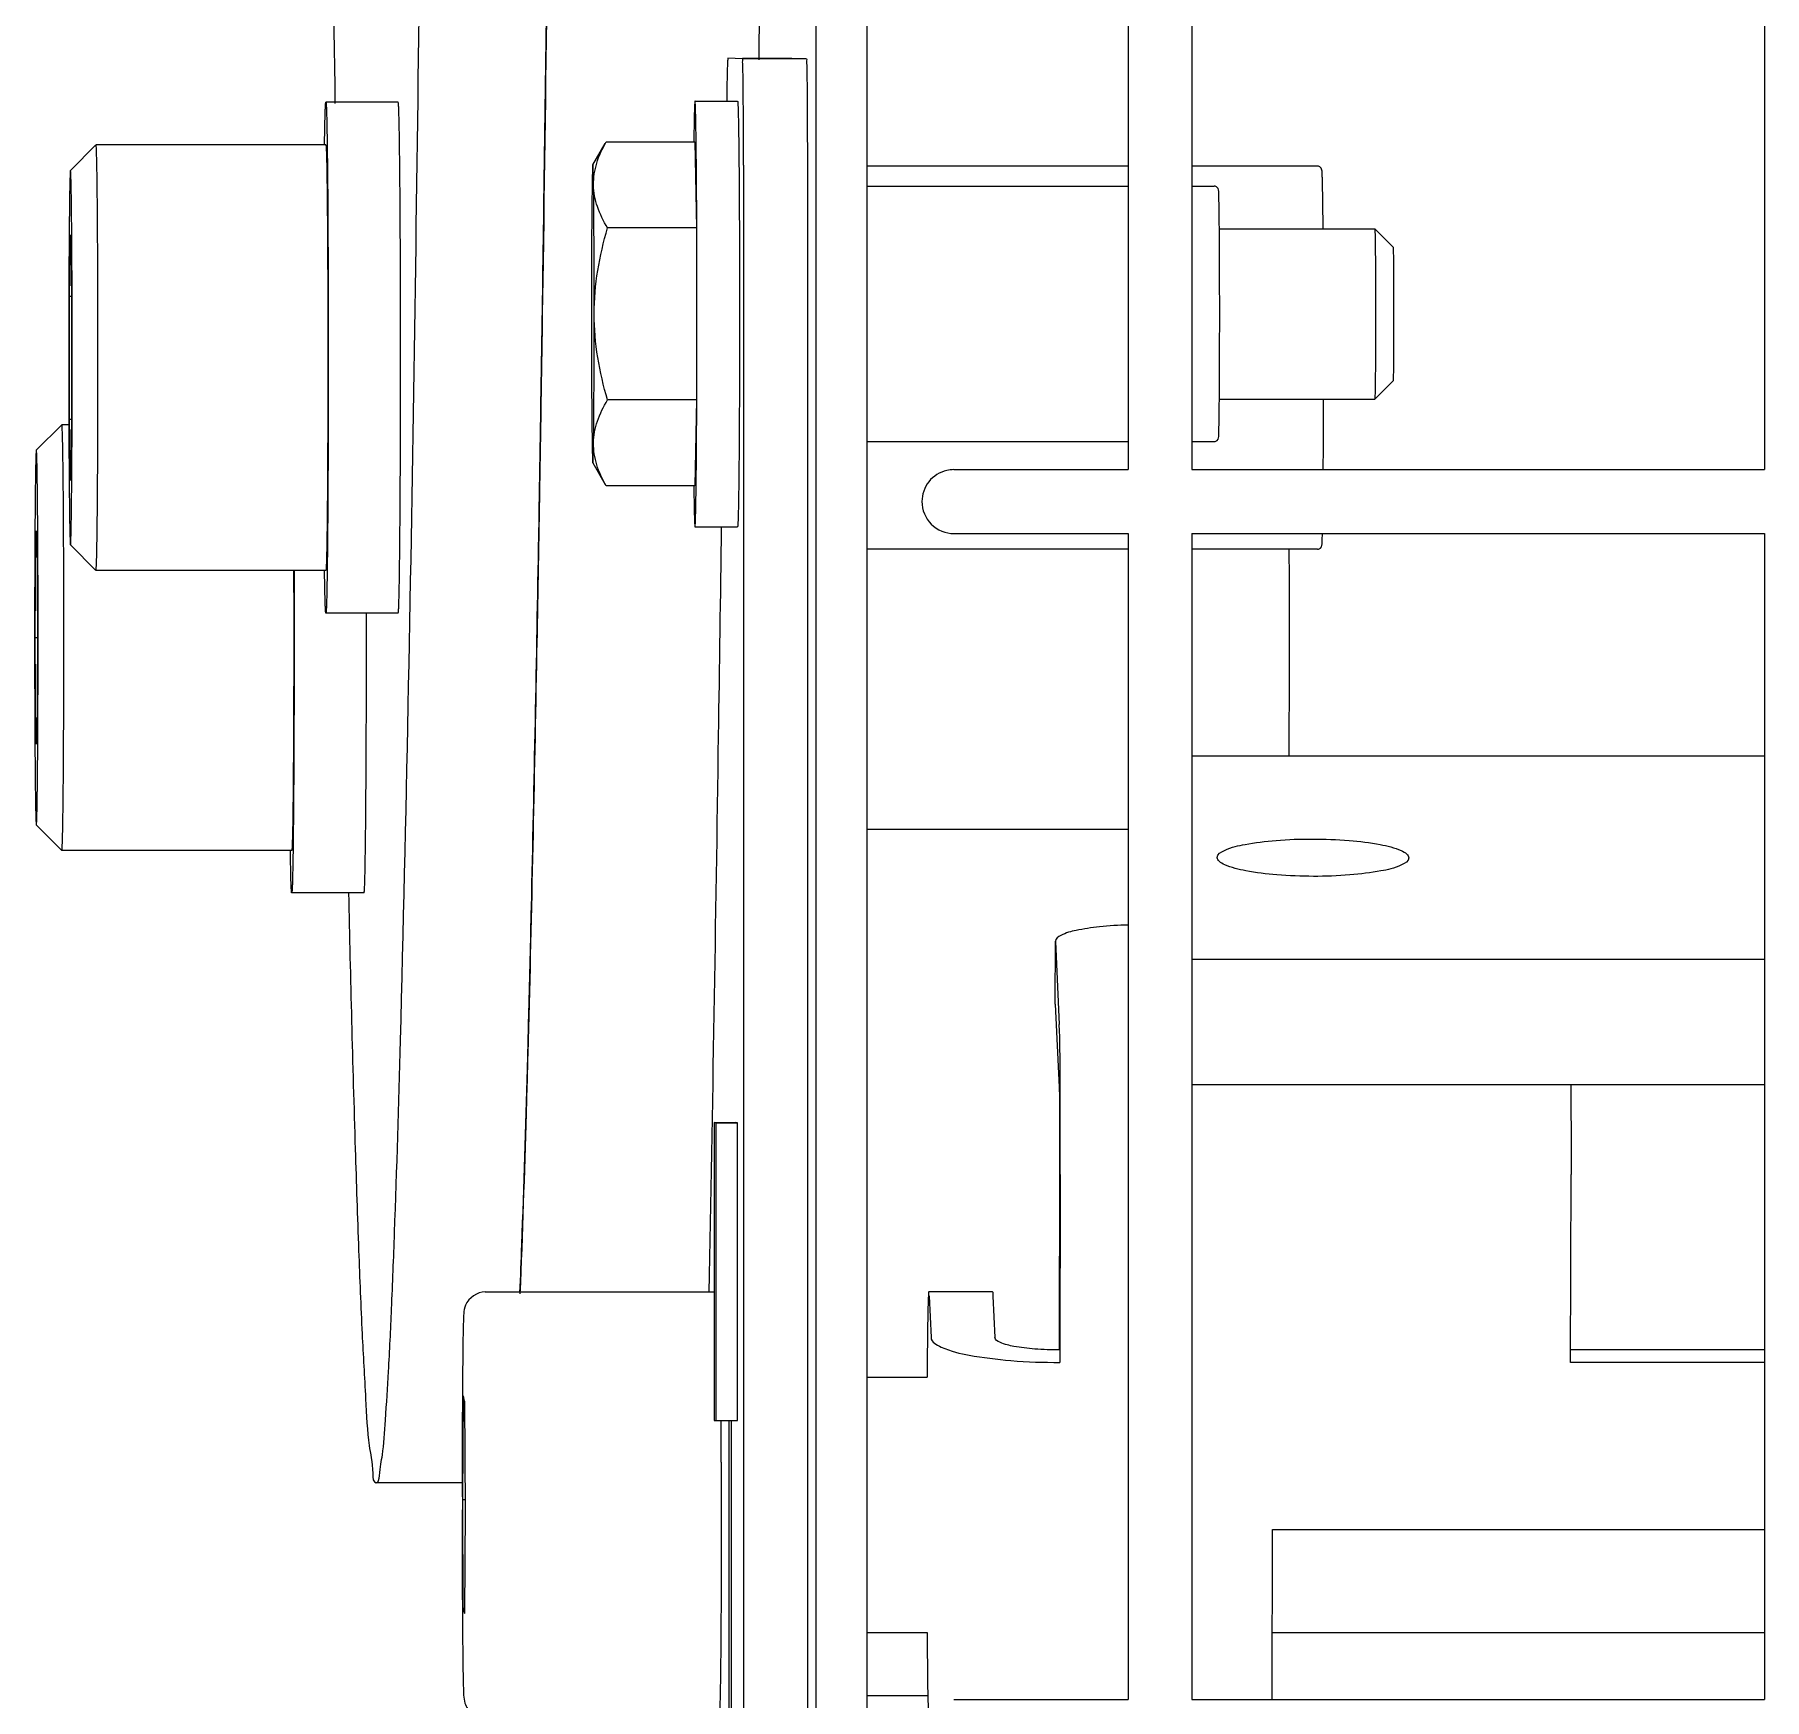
# Model space of a CAD drawing. Header units: millimetres. Extents: x 6781 to 13993, y -7973 to 4183.
# Drawn here: x 9502.54 to 9543.18, y 2871.07 to 2910.18 of the extents above; entities that cross this region are included whole.
import ezdxf

# ---------------------------------------------------------------- set-up
doc = ezdxf.new("R2010")
doc.units = ezdxf.units.MM
doc.header["$LTSCALE"] = 307.34
doc.layers.get('0').update_dxf_attribs({"linetype": 'CONTINUOUS'})

msp = doc.modelspace()

# ---------------------------------------------------------------- linework, layer by layer
at = {"color": 0, "linetype": 'Continuous', "lineweight": 25}
for p, q in [((9520.89973, 2783.65869), (9520.89973, 3047.65869)), ((9522.09967, 2782.65869), (9522.09967, 3047.65869)), ((9528.22937, 2927.34869), (9528.22937, 2899.95869)), ((9529.72937, 2927.34869), (9529.72937, 2899.95869)), ((9543.17872, 2927.34869), (9543.17872, 2899.95869)), ((9519.17168, 2909.61069), (9518.82865, 2909.62936)), ((9519.17168, 2909.62936), (9520.32858, 2909.62936)), ((9520.67161, 2909.61069), (9519.17168, 2909.61069)), ((9511.08309, 2908.58956), (9509.38317, 2908.58956)), ((9518.05508, 2908.61704), (9519.05503, 2908.61704)), ((9515.96778, 2907.65849), (9518.05508, 2907.65849)), ((9518.05508, 2907.65849), (9518.08773, 2905.63777)), ((9518.08287, 2907.63272), (9518.08253, 2907.65956)), ((9503.38305, 2906.98937), (9503.98297, 2907.58935)), ((9509.38317, 2907.58956), (9503.9834, 2907.58956)), ((9515.65465, 2907.11658), (9515.9459, 2907.62113)), ((9515.65518, 2907.11704), (9515.65466, 2907.11659)), ((9519.19499, 2907.10942), (9519.19453, 2809.35944)), ((9520.69492, 2907.10942), (9520.69446, 2809.35944)), ((9528.22937, 2907.08801), (9522.09967, 2907.08801)), ((9532.68216, 2907.08801), (9529.72937, 2907.08801)), ((9518.09194, 2906.68134), (9518.09171, 2906.71284)), ((9518.09228, 2906.63351), (9518.09194, 2906.68134)), ((9518.09243, 2906.61244), (9518.09228, 2906.63351)), ((9522.09967, 2906.61704), (9528.22937, 2906.61704)), ((9529.72937, 2906.61704), (9530.25455, 2906.61704)), ((9511.13157, 2905.58957), (9511.1303, 2905.81391)), ((9514.50061, 2905.80543), (9514.48639, 2904.82564)), ((9518.08773, 2905.63777), (9516.00042, 2905.63777)), ((9518.08773, 2905.63777), (9518.08773, 2901.59631)), ((9519.09645, 2905.91812), (9519.09738, 2905.71381)), ((9519.09738, 2905.71381), (9519.09786, 2905.59899)), ((9503.36011, 2904.03294), (9503.38343, 2905.47631)), ((9503.38343, 2905.47631), (9503.40675, 2904.03294)), ((9530.37414, 2905.61704), (9534.02488, 2905.61704)), ((9534.4545, 2905.18747), (9534.02506, 2905.61695)), ((9514.48639, 2904.82564), (9514.4686, 2903.62881)), ((9503.36011, 2901.14619), (9503.36011, 2904.03294)), ((9503.36011, 2904.03294), (9503.40675, 2904.03294)), ((9503.40675, 2904.03294), (9503.40675, 2901.14619)), ((9519.10167, 2903.72945), (9519.10167, 2903.50146)), ((9534.4545, 2902.04661), (9534.02506, 2901.61713)), ((9518.08773, 2901.59631), (9516.00042, 2901.59631)), ((9518.08773, 2901.59631), (9518.05508, 2899.57559)), ((9519.09786, 2901.63509), (9519.09738, 2901.52077)), ((9530.37414, 2901.61704), (9534.02488, 2901.61704)), ((9519.09738, 2901.52077), (9519.09645, 2901.31686)), ((9502.58133, 2900.41466), (9503.18125, 2901.01463)), ((9503.34512, 2901.01485), (9503.18168, 2901.01485)), ((9503.38343, 2899.70281), (9503.36011, 2901.14619)), ((9503.36011, 2901.14619), (9503.40675, 2901.14619)), ((9503.40675, 2901.14619), (9503.38343, 2899.70281)), ((9518.0917, 2900.52086), (9518.09192, 2900.5507)), ((9518.09192, 2900.5507), (9518.09228, 2900.60055)), ((9518.09228, 2900.60055), (9518.09243, 2900.62163)), ((9522.09967, 2900.61704), (9528.22937, 2900.61704)), ((9529.72937, 2900.61704), (9530.25455, 2900.61704)), ((9515.65465, 2900.1175), (9515.9459, 2899.61295)), ((9515.65466, 2900.11749), (9515.65518, 2900.11704)), ((9524.13629, 2899.95869), (9528.22937, 2899.95869)), ((9529.72937, 2899.95869), (9543.17872, 2899.95869)), ((9511.1303, 2899.36519), (9511.13157, 2899.58955)), ((9518.05508, 2899.57559), (9515.96778, 2899.57559)), ((9518.08253, 2899.57457), (9518.08283, 2899.59863)), ((9514.38452, 2898.39884), (9514.3917, 2898.81877)), ((9502.55478, 2896.01485), (9502.56824, 2898.51485)), ((9502.56824, 2898.51485), (9502.59518, 2898.51485)), ((9502.59518, 2898.51485), (9502.60864, 2896.01485)), ((9518.05508, 2898.61704), (9519.05503, 2898.61704)), ((9524.13629, 2898.45869), (9528.22937, 2898.45869)), ((9528.22937, 2898.45869), (9528.22937, 2871.06869)), ((9529.72937, 2898.45869), (9529.72937, 2871.06869)), ((9529.72937, 2898.45869), (9543.17872, 2898.45869)), ((9543.17872, 2898.45869), (9543.17872, 2871.06869)), ((9503.38305, 2898.18976), (9503.98297, 2897.58978)), ((9528.22937, 2898.08801), (9522.09967, 2898.08801)), ((9532.68216, 2898.08801), (9529.72937, 2898.08801)), ((9509.38317, 2897.58956), (9503.9834, 2897.58956)), ((9511.08309, 2896.58956), (9509.38317, 2896.58956)), ((9502.56824, 2893.51485), (9502.55478, 2896.01485)), ((9502.55478, 2896.01485), (9502.60864, 2896.01485)), ((9502.60864, 2896.01485), (9502.59518, 2893.51485)), ((9502.59518, 2893.51485), (9502.56824, 2893.51485)), ((9543.17872, 2893.23102), (9529.72937, 2893.23102)), ((9510.32858, 2892.79008), (9510.32985, 2893.01485)), ((9502.58133, 2891.61504), (9503.18125, 2891.01507)), ((9522.09967, 2891.51298), (9528.22937, 2891.51298)), ((9508.58145, 2891.01485), (9503.18168, 2891.01485)), ((9508.61268, 2891.03535), (9508.61238, 2891.01377)), ((9530.32343, 2890.84305), (9530.32334, 2890.84716)), ((9534.82324, 2890.84305), (9534.82333, 2890.83894)), ((9510.28138, 2890.01485), (9508.58145, 2890.01485)), ((9526.51958, 2887.40777), (9526.52231, 2888.87899)), ((9526.52231, 2888.87892), (9526.52239, 2888.87528)), ((9526.52239, 2888.87528), (9526.61389, 2886.92592)), ((9529.72937, 2888.45508), (9543.17872, 2888.45508)), ((9526.51966, 2887.40406), (9526.51958, 2887.40769)), ((9526.51966, 2887.40406), (9526.61116, 2885.4547)), ((9514.1344, 2886.50805), (9514.1535, 2887.23986)), ((9514.11751, 2885.88326), (9514.1344, 2886.50805)), ((9529.72937, 2885.51263), (9543.17872, 2885.51263)), ((9518.50832, 2884.61958), (9518.50829, 2877.61958)), ((9518.55497, 2884.61704), (9518.50832, 2884.61958)), ((9518.50832, 2884.61958), (9519.0083, 2884.61958)), ((9518.55493, 2877.61704), (9518.55497, 2884.61704)), ((9518.55497, 2884.61704), (9519.05494, 2884.61704)), ((9519.05494, 2884.61704), (9519.0083, 2884.61958)), ((9519.05491, 2877.61704), (9519.05494, 2884.61704)), ((9526.62216, 2883.69107), (9526.61398, 2879.2774)), ((9526.63589, 2883.39867), (9526.6277, 2878.98499)), ((9526.63589, 2883.39867), (9526.63622, 2883.62372)), ((9538.62718, 2878.98499), (9538.63537, 2883.39867)), ((9513.12599, 2880.6404), (9518.5083, 2880.6404)), ((9525.04547, 2880.6404), (9523.54554, 2880.6404)), ((9523.55463, 2880.54448), (9523.60038, 2879.5698)), ((9525.05457, 2880.54448), (9525.10032, 2879.5698)), ((9543.17872, 2879.2774), (9538.62772, 2879.2774)), ((9543.17872, 2878.98499), (9538.62718, 2878.98499)), ((9522.09967, 2878.6404), (9523.50823, 2878.6404)), ((9512.59034, 2878.01731), (9512.58941, 2877.8502)), ((9512.59226, 2878.32128), (9512.59034, 2878.01731)), ((9512.59911, 2875.75957), (9512.61352, 2878.19785)), ((9512.64043, 2878.07869), (9512.61352, 2878.19785)), ((9512.64043, 2878.07869), (9512.65292, 2875.52124)), ((9518.50829, 2877.61958), (9518.55493, 2877.61704)), ((9518.55493, 2877.61704), (9519.05491, 2877.61704)), ((9518.85894, 2876.15924), (9518.85825, 2877.61763)), ((9518.90502, 2877.61737), (9518.90556, 2876.34351)), ((9512.58405, 2876.15902), (9510.56775, 2876.15902)), ((9518.85897, 2875.91197), (9518.85894, 2876.15924)), ((9518.90556, 2876.34351), (9518.90559, 2876.15908)), ((9512.6116, 2873.20212), (9512.59911, 2875.75957)), ((9512.65176, 2875.75957), (9512.59911, 2875.75957)), ((9518.67236, 2875.84347), (9518.6724, 2875.63875)), ((9518.6724, 2875.63875), (9518.67236, 2875.434)), ((9512.58403, 2875.52119), (9512.58414, 2875.286)), ((9512.65292, 2875.52124), (9512.63851, 2873.08295)), ((9531.61281, 2871.06869), (9531.62021, 2875.06173)), ((9531.62021, 2875.06173), (9543.17872, 2875.06173)), ((9512.6116, 2873.20212), (9512.63851, 2873.08295)), ((9512.63851, 2873.20212), (9512.6116, 2873.20212)), ((9518.66409, 2872.79219), (9518.66305, 2872.63772)), ((9518.66305, 2872.63772), (9518.66182, 2872.46949)), ((9522.09967, 2872.6404), (9523.50825, 2872.6404)), ((9531.61572, 2872.6404), (9543.17872, 2872.6404)), ((9522.09967, 2871.15869), (9523.52493, 2871.15869)), ((9524.13629, 2871.06869), (9528.22937, 2871.06869)), ((9529.72937, 2871.06869), (9543.17872, 2871.06869))]:
    msp.add_line(p, q, dxfattribs=at)
for centre, radius, start, end in [((9524.13618, 2899.20701), 0.75161, 89.992108, 102.820438), ((9056.54092, 2875.77668), 462.13134, 0.1074995, 0.2284394)]:
    msp.add_arc(centre, radius, start, end, dxfattribs=at)
for points, knots in [([(9511.13571, 2886.55244), (9511.41348, 2897.02363), (9511.74728, 2923.71217), (9512.1052, 2970.38326), (9512.25152, 3017.23805), (9512.28845, 3058.54626), (9512.26442, 3090.22357), (9512.19043, 3120.96497), (9512.06848, 3149.8291), (9511.9262, 3172.30156), (9511.78808, 3188.68383), (9511.679, 3199.54741), (9511.56182, 3209.33812), (9511.43741, 3217.98061), (9511.30739, 3225.4095), (9511.17207, 3231.56526), (9511.05129, 3235.88234), (9510.94605, 3238.65808), (9510.87748, 3240.2418), (9510.79782, 3241.44166), (9510.74723, 3242.38222), (9510.64925, 3242.80396), (9510.63151, 3243.15869), (9510.56776, 3243.15876)], [0, 0, 0, 0, 0.08811048, 0.2244995, 0.39259518, 0.48223343, 0.57196839, 0.65905217, 0.74081864, 0.81476419, 0.84808525, 0.87862473, 0.90614906, 0.9304462, 0.95133086, 0.96864323, 0.98225, 0.98763126, 0.99204942, 0.99549713, 0.99796939, 0.99946374, 1, 1, 1, 1]), ([(9514.92595, 2947.97583), (9514.89742, 2943.98895), (9514.78776, 2929.93186), (9514.64513, 2915.87494), (9514.50061, 2905.80543)], [0, 0, 0, 0, 0.28361916, 1, 1, 1, 1]), ([(9514.50782, 2906.31113), (9514.54981, 2909.26919), (9514.72598, 2922.99448), (9514.84486, 2936.72045), (9514.92245, 2947.48822)], [0, 0, 0, 0, 0.21552329, 1, 1, 1, 1]), ([(9509.38239, 2927.26308), (9509.39866, 2925.58978), (9509.4617, 2919.35457), (9509.53463, 2913.11945), (9509.59639, 2908.55772)], [0, 0, 0, 0, 0.26836181, 1, 1, 1, 1]), ([(9519.75139, 2927.12314), (9519.73619, 2925.56285), (9519.67712, 2919.71848), (9519.60938, 2913.8742), (9519.55258, 2909.59028)], [0, 0, 0, 0, 0.26697257, 1, 1, 1, 1]), ([(9518.82865, 2909.62936), (9518.82311, 2909.62967), (9518.82776, 2909.59477), (9518.81758, 2909.55855), (9518.81807, 2909.47056), (9518.81045, 2909.30417), (9518.80647, 2909.01285), (9518.80229, 2908.76344), (9518.80051, 2908.61893)], [0, 0, 0, 0, 0.01644393, 0.06482939, 0.14506471, 0.25671473, 0.57126829, 1, 1, 1, 1]), ([(9519.19499, 2907.10942), (9519.19499, 2907.42838), (9519.19409, 2907.89128), (9519.19152, 2908.481), (9519.18805, 2908.85431), (9519.18665, 2909.16366), (9519.17906, 2909.36716), (9519.18186, 2909.49848), (9519.16905, 2909.55005), (9519.18783, 2909.60981), (9519.17168, 2909.61069)], [0, 0, 0, 0, 0.3825032, 0.5552841, 0.7067995, 0.8311611, 0.92360553, 0.95671403, 0.98060464, 1, 1, 1, 1]), ([(9520.67161, 2909.61069), (9520.68776, 2909.60981), (9520.66898, 2909.55005), (9520.6818, 2909.49848), (9520.679, 2909.36717), (9520.68658, 2909.16366), (9520.68798, 2908.85431), (9520.69145, 2908.481), (9520.69402, 2907.89128), (9520.69493, 2907.42838), (9520.69492, 2907.10942)], [0, 0, 0, 0, 0.01939533, 0.04328593, 0.07639441, 0.1688388, 0.29320035, 0.44471574, 0.61749665, 1, 1, 1, 1]), ([(9509.35225, 2907.59117), (9509.35332, 2907.66745), (9509.35549, 2907.81069), (9509.35908, 2908.0112), (9509.36277, 2908.18272), (9509.36656, 2908.32429), (9509.36992, 2908.4233), (9509.3728, 2908.48683), (9509.37473, 2908.52299), (9509.3768, 2908.55044), (9509.37846, 2908.57178), (9509.38066, 2908.58165), (9509.38167, 2908.58956), (9509.38317, 2908.58956)], [0, 0, 0, 0, 0.22897162, 0.42995599, 0.60189091, 0.7438541, 0.8550933, 0.89900343, 0.93503326, 0.9631327, 0.98327891, 0.99549108, 1, 1, 1, 1]), ([(9509.38317, 2908.58956), (9509.38467, 2908.58956), (9509.38568, 2908.58165), (9509.38788, 2908.57178), (9509.38954, 2908.55044), (9509.3916, 2908.52299), (9509.39353, 2908.48683), (9509.39641, 2908.4233), (9509.39978, 2908.32429), (9509.40357, 2908.18272), (9509.40726, 2908.0112), (9509.41085, 2907.81069), (9509.41301, 2907.66745), (9509.41409, 2907.59117)], [0, 0, 0, 0, 0.00450892, 0.01672109, 0.0368673, 0.06496674, 0.10099657, 0.1449067, 0.2561459, 0.39810909, 0.570044, 0.77102838, 1, 1, 1, 1]), ([(9511.12268, 2906.83219), (9511.12145, 2906.964), (9511.11891, 2907.21273), (9511.11457, 2907.56236), (9511.10997, 2907.86412), (9511.10511, 2908.11501), (9511.10076, 2908.29137), (9511.09691, 2908.40496), (9511.09446, 2908.46989), (9511.09142, 2908.51904), (9511.08987, 2908.55775), (9511.08576, 2908.57482), (9511.08567, 2908.58956), (9511.08309, 2908.58956)], [0, 0, 0, 0, 0.22487189, 0.42434734, 0.59650855, 0.7396983, 0.85253803, 0.89723023, 0.93395241, 0.96262664, 0.9831842, 0.99560135, 1, 1, 1, 1]), ([(9518.05508, 2908.61704), (9518.05365, 2908.61704), (9518.05292, 2908.60934), (9518.05079, 2908.59994), (9518.0494, 2908.57934), (9518.04751, 2908.55293), (9518.0458, 2908.51812), (9518.04322, 2908.457), (9518.04023, 2908.36182), (9518.03687, 2908.22587), (9518.0336, 2908.06138), (9518.03045, 2907.86943), (9518.02856, 2907.73241), (9518.02763, 2907.65951)], [0, 0, 0, 0, 0.00446645, 0.01671082, 0.03693162, 0.06514001, 0.1013035, 0.14536348, 0.25691613, 0.39911991, 0.57110857, 0.77180975, 1, 1, 1, 1]), ([(9518.08253, 2907.65956), (9518.08159, 2907.73246), (9518.0797, 2907.86947), (9518.07655, 2908.06141), (9518.07329, 2908.22589), (9518.06992, 2908.36184), (9518.06693, 2908.45701), (9518.06435, 2908.51812), (9518.06264, 2908.55294), (9518.06076, 2908.57934), (9518.05936, 2908.59994), (9518.05723, 2908.60934), (9518.0565, 2908.61704), (9518.05508, 2908.61704)], [0, 0, 0, 0, 0.22818997, 0.42889103, 0.60087966, 0.74308368, 0.85463632, 0.89869639, 0.93485996, 0.96306832, 0.98328911, 0.99553351, 1, 1, 1, 1]), ([(9519.05503, 2908.61704), (9519.05614, 2908.61704), (9519.05706, 2908.61136), (9519.05865, 2908.6041), (9519.06001, 2908.58865), (9519.0624, 2908.55822), (9519.06498, 2908.50477), (9519.068, 2908.42427), (9519.07094, 2908.3211), (9519.07386, 2908.19611), (9519.07669, 2908.04974), (9519.08056, 2907.81398), (9519.08496, 2907.47186), (9519.0895, 2907.00909), (9519.09343, 2906.48315), (9519.09551, 2906.11243), (9519.09645, 2905.91812)], [0, 0, 0, 0, 0.00123058, 0.00452102, 0.00994229, 0.01750132, 0.03901295, 0.0689629, 0.10722232, 0.15360826, 0.20791175, 0.26987452, 0.41560212, 0.58807922, 0.78409501, 1, 1, 1, 1]), ([(9515.67151, 2906.64813), (9515.66873, 2906.8202), (9515.7272, 2907.17668), (9515.87869, 2907.49975), (9515.96778, 2907.65849)], [0, 0, 0, 0, 0.48596985, 1, 1, 1, 1]), ([(9504.00673, 2906.91969), (9504.00517, 2907.01611), (9504.00281, 2907.15112), (9503.99858, 2907.31727), (9503.9961, 2907.41285), (9503.99229, 2907.48516), (9503.99166, 2907.54269), (9503.98522, 2907.56725), (9503.98711, 2907.58957), (9503.9834, 2907.58956)], [0, 0, 0, 0, 0.43132858, 0.60327122, 0.74493733, 0.85578574, 0.93536259, 0.98340827, 1, 1, 1, 1]), ([(9509.38317, 2907.58956), (9509.38687, 2907.58959), (9509.38498, 2907.56724), (9509.39142, 2907.54272), (9509.39206, 2907.48519), (9509.39587, 2907.41288), (9509.39835, 2907.3173), (9509.40258, 2907.15114), (9509.40493, 2907.01612), (9509.40649, 2906.91969)], [0, 0, 0, 0, 0.01657293, 0.06460302, 0.14416952, 0.25501438, 0.39668329, 0.56863653, 1, 1, 1, 1]), ([(9509.41409, 2907.59117), (9509.41481, 2907.54006), (9509.41779, 2907.31663), (9509.42023, 2907.0932), (9509.4219, 2906.92088)], [0, 0, 0, 0, 0.22875594, 1, 1, 1, 1]), ([(9518.09171, 2906.71284), (9518.09109, 2906.79718), (9518.08868, 2907.10381), (9518.08566, 2907.41044), (9518.08287, 2907.63272)], [0, 0, 0, 0, 0.27504974, 1, 1, 1, 1]), ([(9503.38304, 2906.98937), (9503.37876, 2906.98503), (9503.38127, 2906.95995), (9503.37405, 2906.91586), (9503.37335, 2906.83852), (9503.36926, 2906.73528), (9503.36661, 2906.60355), (9503.3622, 2906.37603), (9503.35761, 2906.03062), (9503.35281, 2905.55014), (9503.34883, 2904.9911), (9503.34569, 2904.36837), (9503.34275, 2903.45964), (9503.34179, 2902.29696), (9503.34456, 2900.95569), (9503.35101, 2899.78659), (9503.35803, 2899.08087), (9503.3629, 2898.77905)], [0, 0, 0, 0, 0.00222725, 0.00797532, 0.01722438, 0.02991506, 0.04596567, 0.06526844, 0.11310125, 0.1721461, 0.24083752, 0.31735408, 0.39966673, 0.57285343, 0.74214961, 0.88971323, 1, 1, 1, 1]), ([(9503.40395, 2906.40008), (9503.40256, 2906.48624), (9503.40038, 2906.60681), (9503.39676, 2906.75454), (9503.39416, 2906.83951), (9503.39175, 2906.90151), (9503.38893, 2906.95389), (9503.38719, 2906.96954), (9503.38481, 2906.99115), (9503.38304, 2906.98937)], [0, 0, 0, 0, 0.43802457, 0.61171151, 0.75397444, 0.86426292, 0.94210204, 0.98725187, 1, 1, 1, 1]), ([(9503.9834, 2897.58957), (9503.98494, 2897.58957), (9503.98559, 2897.59793), (9503.9879, 2897.60805), (9503.9893, 2897.63035), (9503.99228, 2897.67387), (9503.99525, 2897.75042), (9503.99886, 2897.86537), (9504.00229, 2898.01235), (9504.00567, 2898.18978), (9504.00891, 2898.39669), (9504.01324, 2898.72723), (9504.01798, 2899.20204), (9504.02259, 2899.83645), (9504.02619, 2900.5444), (9504.0287, 2901.30699), (9504.03004, 2902.10384), (9504.03019, 2903.17301), (9504.02761, 2904.4353), (9504.02028, 2905.76968), (9504.01229, 2906.57525), (9504.00673, 2906.91969)], [0, 0, 0, 0, 0.00049279, 0.00185168, 0.00409836, 0.00723275, 0.01614241, 0.02852759, 0.04430411, 0.06336969, 0.08559432, 0.11083233, 0.16964904, 0.23824938, 0.31480125, 0.39726, 0.48342316, 0.57098923, 0.74099919, 0.88924706, 1, 1, 1, 1]), ([(9509.40649, 2906.91969), (9509.40797, 2906.82847), (9509.41423, 2906.38551), (9509.41801, 2905.94251), (9509.42048, 2905.59074)], [0, 0, 0, 0, 0.20592904, 1, 1, 1, 1]), ([(9509.4219, 2906.92088), (9509.42289, 2906.81946), (9509.42689, 2906.37569), (9509.4298, 2905.93192), (9509.43164, 2905.58957)], [0, 0, 0, 0, 0.22855028, 1, 1, 1, 1]), ([(9515.65466, 2907.11659), (9515.65285, 2907.11347), (9515.65258, 2907.10101), (9515.64974, 2907.07691), (9515.64835, 2907.03808), (9515.64513, 2906.95954), (9515.64207, 2906.82787), (9515.63992, 2906.71382), (9515.63886, 2906.64813)], [0, 0, 0, 0, 0.02305672, 0.07579706, 0.15820149, 0.26994446, 0.57965977, 1, 1, 1, 1]), ([(9515.67151, 2906.64813), (9515.67042, 2906.71563), (9515.66877, 2906.81013), (9515.66581, 2906.92644), (9515.66407, 2906.99334), (9515.6614, 2907.04396), (9515.66097, 2907.08422), (9515.65645, 2907.10144), (9515.65778, 2907.11704), (9515.65518, 2907.11704)], [0, 0, 0, 0, 0.43136047, 0.60325652, 0.74492127, 0.85577331, 0.93537389, 0.98339863, 1, 1, 1, 1]), ([(9532.81194, 2905.61721), (9532.81023, 2905.81), (9532.80685, 2906.14689), (9532.80051, 2906.53619), (9532.79545, 2906.77012), (9532.79072, 2906.88539), (9532.78826, 2906.97715), (9532.7751, 2907.03669), (9532.75326, 2907.05853)], [0, 0, 0, 0, 0.39953069, 0.69835551, 0.80623482, 0.88522583, 0.93598442, 1, 1, 1, 1]), ([(9511.1303, 2905.81391), (9511.12976, 2905.90422), (9511.12763, 2906.24365), (9511.125, 2906.58307), (9511.12268, 2906.83219)], [0, 0, 0, 0, 0.266047, 1, 1, 1, 1]), ([(9515.63886, 2906.64813), (9515.63196, 2906.22114), (9515.62505, 2905.21075), (9515.62253, 2904.20037), (9515.62253, 2903.61704)], [0, 0, 0, 0, 0.42266043, 1, 1, 1, 1]), ([(9516.00042, 2905.63777), (9515.90638, 2905.79623), (9515.745, 2906.11781), (9515.6743, 2906.47516), (9515.67151, 2906.64813)], [0, 0, 0, 0, 0.51578393, 1, 1, 1, 1]), ([(9515.68783, 2903.61704), (9515.68783, 2904.20037), (9515.68531, 2905.21075), (9515.67841, 2906.22114), (9515.67151, 2906.64813)], [0, 0, 0, 0, 0.57733957, 1, 1, 1, 1]), ([(9518.09774, 2905.6383), (9518.09739, 2905.72338), (9518.09595, 2906.0481), (9518.0941, 2906.37281), (9518.09243, 2906.61244)], [0, 0, 0, 0, 0.26201367, 1, 1, 1, 1]), ([(9530.37414, 2905.61713), (9530.37301, 2905.74436), (9530.37061, 2905.96536), (9530.36652, 2906.2507), (9530.36094, 2906.44069), (9530.3563, 2906.55683), (9530.32551, 2906.58762)], [0, 0, 0, 0, 0.39138115, 0.68361061, 0.86606252, 1, 1, 1, 1]), ([(9503.38305, 2898.18975), (9503.38588, 2898.18695), (9503.387, 2898.22142), (9503.39106, 2898.24491), (9503.39337, 2898.3255), (9503.3968, 2898.41979), (9503.39974, 2898.54859), (9503.40411, 2898.77059), (9503.40884, 2899.11191), (9503.4137, 2899.58846), (9503.41778, 2900.14604), (9503.421, 2900.76925), (9503.42404, 2901.68198), (9503.42509, 2902.85236), (9503.42237, 2904.20429), (9503.41592, 2905.38364), (9503.40887, 2906.09568), (9503.40395, 2906.40008)], [0, 0, 0, 0, 0.00145701, 0.00647085, 0.01504586, 0.02712523, 0.04263242, 0.06146013, 0.10855597, 0.16714713, 0.23565793, 0.3122457, 0.39485038, 0.56912079, 0.73984553, 0.88877588, 1, 1, 1, 1]), ([(9514.43258, 2901.30453), (9514.43902, 2901.70867), (9514.46521, 2903.37752), (9514.48987, 2905.0464), (9514.50782, 2906.31113)], [0, 0, 0, 0, 0.24217259, 1, 1, 1, 1]), ([(9515.68783, 2903.61704), (9515.68783, 2903.95863), (9515.74751, 2904.64291), (9515.90565, 2905.30946), (9516.00042, 2905.63777)], [0, 0, 0, 0, 0.4999065, 1, 1, 1, 1]), ([(9518.09774, 2901.59577), (9518.0991, 2901.92522), (9518.10302, 2903.27273), (9518.10194, 2904.62025), (9518.09774, 2905.6383)], [0, 0, 0, 0, 0.24448935, 1, 1, 1, 1]), ([(9509.42048, 2905.59074), (9509.42379, 2905.11764), (9509.4327, 2903.11691), (9509.43117, 2901.11611), (9509.42048, 2899.5885)], [0, 0, 0, 0, 0.23646396, 1, 1, 1, 1]), ([(9509.43164, 2905.58957), (9509.43291, 2905.35494), (9509.43745, 2904.35494), (9509.43914, 2903.35493), (9509.43914, 2902.58956)], [0, 0, 0, 0, 0.23463435, 1, 1, 1, 1]), ([(9511.13716, 2904.14363), (9511.13685, 2904.26876), (9511.13548, 2904.75075), (9511.13349, 2905.23273), (9511.13157, 2905.58957)], [0, 0, 0, 0, 0.25963059, 1, 1, 1, 1]), ([(9519.09786, 2905.59899), (9519.09846, 2905.44885), (9519.10063, 2904.82567), (9519.10157, 2904.20249), (9519.10167, 2903.72945)], [0, 0, 0, 0, 0.24093377, 1, 1, 1, 1]), ([(9530.37414, 2901.61693), (9530.38006, 2902.2836), (9530.38314, 2903.61703), (9530.38006, 2904.95045), (9530.37414, 2905.61713)], [0, 0, 0, 0, 0.49999844, 1, 1, 1, 1]), ([(9534.02506, 2905.61695), (9534.02776, 2905.61424), (9534.02555, 2905.59811), (9534.03024, 2905.56991), (9534.03017, 2905.52007), (9534.03255, 2905.45368), (9534.03387, 2905.36917), (9534.03618, 2905.22433), (9534.03843, 2905.0068), (9534.04066, 2904.70836), (9534.0423, 2904.36845), (9534.04331, 2904.00002), (9534.04366, 2903.61704), (9534.04331, 2903.23406), (9534.0423, 2902.86563), (9534.04066, 2902.52572), (9534.03843, 2902.22728), (9534.03618, 2902.00975), (9534.03387, 2901.86491), (9534.03255, 2901.7804), (9534.03017, 2901.71401), (9534.03024, 2901.66417), (9534.02555, 2901.63597), (9534.02776, 2901.61984), (9534.02506, 2901.61713)], [0, 0, 0, 0, 0.00287134, 0.01044776, 0.02267961, 0.03944921, 0.06060152, 0.08593315, 0.14813797, 0.22370284, 0.30975886, 0.40303855, 0.5, 0.59696145, 0.69024114, 0.77629716, 0.85186203, 0.91406685, 0.93939848, 0.96055079, 0.97732039, 0.98955224, 0.99712866, 1, 1, 1, 1]), ([(9534.4545, 2905.18747), (9534.45663, 2905.18536), (9534.45487, 2905.17268), (9534.45858, 2905.15057), (9534.45851, 2905.11143), (9534.46038, 2905.05931), (9534.46142, 2904.99295), (9534.46323, 2904.87923), (9534.465, 2904.70841), (9534.46676, 2904.47405), (9534.46804, 2904.20713), (9534.46884, 2903.9178), (9534.46911, 2903.61704), (9534.46884, 2903.31629), (9534.46804, 2903.02696), (9534.46676, 2902.76004), (9534.465, 2902.52568), (9534.46323, 2902.35486), (9534.46142, 2902.24113), (9534.46038, 2902.17477), (9534.45851, 2902.12265), (9534.45858, 2902.08351), (9534.45487, 2902.0614), (9534.45663, 2902.04872), (9534.4545, 2902.04661)], [0, 0, 0, 0, 0.00286696, 0.01043861, 0.02266782, 0.03943395, 0.06058566, 0.0859148, 0.14811814, 0.2236855, 0.30974657, 0.40303227, 0.49999966, 0.59696667, 0.69025139, 0.77631154, 0.85187881, 0.91408298, 0.93941265, 0.96056496, 0.97733151, 0.98956115, 0.99713295, 1, 1, 1, 1]), ([(9511.13859, 2903.37353), (9511.13851, 2903.43831), (9511.13816, 2903.695), (9511.13764, 2903.9517), (9511.13716, 2904.14363)], [0, 0, 0, 0, 0.2523399, 1, 1, 1, 1]), ([(9515.62253, 2903.61704), (9515.62253, 2903.03371), (9515.62505, 2902.02333), (9515.63196, 2901.01295), (9515.63886, 2900.58595)], [0, 0, 0, 0, 0.57733958, 1, 1, 1, 1]), ([(9515.67151, 2900.58595), (9515.67841, 2901.01295), (9515.68531, 2902.02333), (9515.68783, 2903.03371), (9515.68783, 2903.61704)], [0, 0, 0, 0, 0.42266043, 1, 1, 1, 1]), ([(9516.00042, 2901.59631), (9515.90565, 2901.92463), (9515.74751, 2902.59116), (9515.68783, 2903.27544), (9515.68783, 2903.61704)], [0, 0, 0, 0, 0.5000936, 1, 1, 1, 1]), ([(9519.10167, 2903.50146), (9519.10163, 2903.34174), (9519.10122, 2902.71961), (9519.09972, 2902.09749), (9519.09786, 2901.63509)], [0, 0, 0, 0, 0.25674269, 1, 1, 1, 1]), ([(9509.43914, 2902.58956), (9509.43914, 2902.32844), (9509.43852, 2901.32818), (9509.43562, 2900.32792), (9509.43164, 2899.58879)], [0, 0, 0, 0, 0.26105568, 1, 1, 1, 1]), ([(9511.13157, 2899.58955), (9511.13283, 2899.82419), (9511.13738, 2900.82418), (9511.13907, 2901.82419), (9511.13907, 2902.58956)], [0, 0, 0, 0, 0.23463435, 1, 1, 1, 1]), ([(9515.67151, 2900.58595), (9515.6743, 2900.75892), (9515.745, 2901.11628), (9515.90638, 2901.43785), (9516.00042, 2901.59631)], [0, 0, 0, 0, 0.48421604, 1, 1, 1, 1]), ([(9518.09243, 2900.62163), (9518.09296, 2900.69864), (9518.09509, 2901.02336), (9518.09672, 2901.34808), (9518.09774, 2901.59577)], [0, 0, 0, 0, 0.23718724, 1, 1, 1, 1]), ([(9530.32551, 2900.64646), (9530.3563, 2900.67725), (9530.36094, 2900.79339), (9530.36652, 2900.98337), (9530.37061, 2901.26871), (9530.37301, 2901.48971), (9530.37414, 2901.61693)], [0, 0, 0, 0, 0.1339386, 0.31639016, 0.60861924, 1, 1, 1, 1]), ([(9532.81508, 2899.95799), (9532.81596, 2900.08547), (9532.81937, 2900.63838), (9532.8213, 2901.19131), (9532.8222, 2901.61675)], [0, 0, 0, 0, 0.23055543, 1, 1, 1, 1]), ([(9519.09645, 2901.31686), (9519.09551, 2901.12249), (9519.09343, 2900.75166), (9519.0895, 2900.22555), (9519.08496, 2899.76263), (9519.08057, 2899.42039), (9519.07669, 2899.18455), (9519.07386, 2899.03813), (9519.07094, 2898.91309), (9519.068, 2898.80989), (9519.06499, 2898.72935), (9519.0624, 2898.67588), (9519.06001, 2898.64544), (9519.05865, 2898.62999), (9519.05706, 2898.62272), (9519.05614, 2898.61704), (9519.05503, 2898.61704)], [0, 0, 0, 0, 0.21589736, 0.41190992, 0.58438695, 0.73011659, 0.79208085, 0.84638594, 0.89277346, 0.93103432, 0.96098547, 0.98249802, 0.99005735, 0.99547885, 0.99876941, 1, 1, 1, 1]), ([(9503.22208, 2898.51485), (9503.2211, 2898.6961), (9503.21898, 2899.04129), (9503.21503, 2899.5302), (9503.21058, 2899.95902), (9503.20561, 2900.32022), (9503.20109, 2900.5764), (9503.19687, 2900.74256), (9503.19439, 2900.83812), (9503.19057, 2900.91046), (9503.18995, 2900.96795), (9503.1835, 2900.99257), (9503.18539, 2901.01483), (9503.18168, 2901.01484)], [0, 0, 0, 0, 0.21743087, 0.41407763, 0.58650407, 0.73181284, 0.84749912, 0.89359549, 0.93159379, 0.96132256, 0.98266979, 0.99554969, 1, 1, 1, 1]), ([(9502.58133, 2900.41464), (9502.57843, 2900.41173), (9502.57925, 2900.39539), (9502.57455, 2900.36652), (9502.57336, 2900.31647), (9502.5703, 2900.24955), (9502.56802, 2900.1641), (9502.56439, 2900.01563), (9502.56041, 2899.78833), (9502.55609, 2899.46863), (9502.5522, 2899.09035), (9502.54876, 2898.65992), (9502.54477, 2898.00354), (9502.5415, 2897.11341), (9502.54021, 2896.00479), (9502.54155, 2894.89683), (9502.54426, 2894.16693), (9502.54616, 2893.81485)], [0, 0, 0, 0, 0.00186532, 0.00652512, 0.01398083, 0.02420127, 0.0371486, 0.05276514, 0.09173541, 0.14045238, 0.19809116, 0.2636757, 0.33609401, 0.49642393, 0.66825199, 0.8399722, 1, 1, 1, 1]), ([(9502.61726, 2898.21485), (9502.61639, 2898.37571), (9502.61451, 2898.68191), (9502.611, 2899.11527), (9502.60702, 2899.49472), (9502.60265, 2899.81334), (9502.59851, 2900.03881), (9502.59493, 2900.184), (9502.59234, 2900.26746), (9502.58996, 2900.32839), (9502.58714, 2900.37982), (9502.58547, 2900.39522), (9502.58306, 2900.41639), (9502.58133, 2900.41464)], [0, 0, 0, 0, 0.21928381, 0.41739386, 0.59077891, 0.73648914, 0.85196144, 0.89770894, 0.93519628, 0.96425408, 0.98475971, 0.99664863, 1, 1, 1, 1]), ([(9515.63886, 2900.58595), (9515.63992, 2900.52026), (9515.64207, 2900.40621), (9515.64513, 2900.27454), (9515.64835, 2900.196), (9515.64974, 2900.15717), (9515.65258, 2900.13307), (9515.65285, 2900.12061), (9515.65466, 2900.11749)], [0, 0, 0, 0, 0.42034023, 0.73005554, 0.84179851, 0.92420294, 0.97694328, 1, 1, 1, 1]), ([(9515.65518, 2900.11704), (9515.65778, 2900.11704), (9515.65645, 2900.13264), (9515.66097, 2900.14986), (9515.6614, 2900.19012), (9515.66407, 2900.24075), (9515.66581, 2900.30764), (9515.66877, 2900.42395), (9515.67042, 2900.51845), (9515.67151, 2900.58595)], [0, 0, 0, 0, 0.01660137, 0.06462611, 0.14422669, 0.25507873, 0.39674349, 0.56863953, 1, 1, 1, 1]), ([(9515.96778, 2899.57559), (9515.8787, 2899.73433), (9515.72719, 2900.0574), (9515.66873, 2900.41388), (9515.67151, 2900.58595)], [0, 0, 0, 0, 0.51403115, 1, 1, 1, 1]), ([(9518.08283, 2899.59863), (9518.0837, 2899.6674), (9518.08729, 2899.97481), (9518.08995, 2900.28223), (9518.0917, 2900.52086)], [0, 0, 0, 0, 0.22374368, 1, 1, 1, 1]), ([(9523.9694, 2899.93989), (9523.80845, 2899.90312), (9523.50255, 2899.71416), (9523.38632, 2899.37386), (9523.38632, 2899.20869)], [0, 0, 0, 0, 0.49990628, 1, 1, 1, 1]), ([(9509.42048, 2899.5885), (9509.41945, 2899.44109), (9509.41727, 2899.16165), (9509.4134, 2898.76737), (9509.40917, 2898.42432), (9509.40458, 2898.13722), (9509.40045, 2897.9345), (9509.39668, 2897.80346), (9509.39439, 2897.72832), (9509.39119, 2897.67144), (9509.39018, 2897.62642), (9509.38525, 2897.60689), (9509.38611, 2897.58959), (9509.38317, 2897.58957)], [0, 0, 0, 0, 0.2211373, 0.41918875, 0.59149741, 0.73574972, 0.85001883, 0.89541889, 0.93278082, 0.96198242, 0.98293953, 0.99558676, 1, 1, 1, 1]), ([(9509.43164, 2899.58879), (9509.4306, 2899.39593), (9509.4265, 2898.72897), (9509.42076, 2898.06201), (9509.41409, 2897.58795)], [0, 0, 0, 0, 0.28916978, 1, 1, 1, 1]), ([(9518.02763, 2899.57452), (9518.02856, 2899.50163), (9518.03045, 2899.36461), (9518.0336, 2899.17267), (9518.03687, 2899.00819), (9518.04023, 2898.87224), (9518.04322, 2898.77707), (9518.0458, 2898.71596), (9518.04751, 2898.68114), (9518.0494, 2898.65474), (9518.05079, 2898.63414), (9518.05292, 2898.62474), (9518.05365, 2898.61704), (9518.05508, 2898.61704)], [0, 0, 0, 0, 0.22818997, 0.42889103, 0.60087966, 0.74308368, 0.85463632, 0.89869639, 0.93485996, 0.96306832, 0.98328911, 0.99553351, 1, 1, 1, 1]), ([(9518.05508, 2898.61704), (9518.0565, 2898.61704), (9518.05723, 2898.62474), (9518.05936, 2898.63414), (9518.06076, 2898.65474), (9518.06264, 2898.68115), (9518.06435, 2898.71597), (9518.06693, 2898.77708), (9518.06992, 2898.87226), (9518.07329, 2899.00821), (9518.07655, 2899.1727), (9518.0797, 2899.36465), (9518.08159, 2899.50167), (9518.08253, 2899.57457)], [0, 0, 0, 0, 0.00446645, 0.01671082, 0.03693162, 0.06514001, 0.1013035, 0.14536348, 0.25691613, 0.39911991, 0.57110857, 0.77180975, 1, 1, 1, 1]), ([(9511.12267, 2898.34691), (9511.12341, 2898.42607), (9511.1264, 2898.76549), (9511.12875, 2899.10492), (9511.1303, 2899.36519)], [0, 0, 0, 0, 0.2332116, 1, 1, 1, 1]), ([(9514.3998, 2899.29884), (9514.37948, 2898.08742), (9514.30461, 2893.83836), (9514.21615, 2889.5895), (9514.13558, 2886.55244)], [0, 0, 0, 0, 0.28510004, 1, 1, 1, 1]), ([(9523.38632, 2899.20869), (9523.38632, 2899.01733), (9523.54632, 2898.61867), (9523.94498, 2898.45876), (9524.13629, 2898.45876)], [0, 0, 0, 0, 0.50006362, 1, 1, 1, 1]), ([(9503.3629, 2898.77905), (9503.36425, 2898.69551), (9503.36632, 2898.57846), (9503.36991, 2898.43379), (9503.37217, 2898.35053), (9503.37518, 2898.28537), (9503.37637, 2898.23661), (9503.38099, 2898.20853), (9503.38021, 2898.19257), (9503.38305, 2898.18975)], [0, 0, 0, 0, 0.42488033, 0.59518406, 0.73627366, 0.84764704, 0.92885371, 0.97963909, 1, 1, 1, 1]), ([(9503.18168, 2891.01485), (9503.18539, 2891.01484), (9503.1835, 2891.03716), (9503.18994, 2891.06172), (9503.19057, 2891.11925), (9503.19438, 2891.19157), (9503.19687, 2891.28714), (9503.20109, 2891.4533), (9503.20561, 2891.70947), (9503.21058, 2892.07068), (9503.21503, 2892.49948), (9503.21898, 2892.9884), (9503.22231, 2893.52911), (9503.22496, 2894.11234), (9503.22758, 2894.94567), (9503.22884, 2896.01484), (9503.22734, 2897.27954), (9503.22425, 2898.11287), (9503.22208, 2898.51485)], [0, 0, 0, 0, 0.00148331, 0.00577889, 0.01289477, 0.02280844, 0.03547641, 0.05084595, 0.08941711, 0.13786404, 0.19535808, 0.26091558, 0.33341519, 0.41161688, 0.49418305, 0.66670717, 0.83922871, 1, 1, 1, 1]), ([(9511.08309, 2896.58956), (9511.08567, 2896.58956), (9511.08576, 2896.60431), (9511.08987, 2896.62137), (9511.09142, 2896.66008), (9511.09446, 2896.70923), (9511.09691, 2896.77416), (9511.10076, 2896.88775), (9511.10511, 2897.06411), (9511.10997, 2897.315), (9511.11457, 2897.61676), (9511.11891, 2897.96638), (9511.12145, 2898.21511), (9511.12267, 2898.34691)], [0, 0, 0, 0, 0.00439865, 0.0168158, 0.03737334, 0.06604755, 0.10276971, 0.14746189, 0.26030157, 0.40349128, 0.5756525, 0.77512799, 1, 1, 1, 1]), ([(9514.1535, 2887.23986), (9514.17436, 2888.05443), (9514.26384, 2891.77382), (9514.33461, 2895.49364), (9514.38452, 2898.39884)], [0, 0, 0, 0, 0.21901571, 1, 1, 1, 1]), ([(9518.67219, 2898.61521), (9518.6496, 2896.97678), (9518.56376, 2890.98192), (9518.46501, 2884.98723), (9518.38102, 2880.63113)], [0, 0, 0, 0, 0.27330242, 1, 1, 1, 1]), ([(9532.75326, 2898.1175), (9532.78651, 2898.15075), (9532.78964, 2898.28176), (9532.79465, 2898.39036), (9532.79637, 2898.45863)], [0, 0, 0, 0, 0.40776918, 1, 1, 1, 1]), ([(9502.58133, 2891.61505), (9502.58307, 2891.61332), (9502.58542, 2891.63429), (9502.58715, 2891.64962), (9502.58991, 2891.70058), (9502.5923, 2891.761), (9502.59487, 2891.84375), (9502.59845, 2891.9877), (9502.60257, 2892.21127), (9502.60693, 2892.52726), (9502.6109, 2892.90365), (9502.6144, 2893.33367), (9502.6185, 2893.99222), (9502.62185, 2894.88772), (9502.62321, 2896.00488), (9502.6219, 2897.12273), (9502.61917, 2897.85946), (9502.61726, 2898.21485)], [0, 0, 0, 0, 0.00111241, 0.0050421, 0.01182314, 0.02142728, 0.03381816, 0.04894169, 0.08711468, 0.13528914, 0.19263499, 0.25816354, 0.33074341, 0.49194581, 0.66516071, 0.83847931, 1, 1, 1, 1]), ([(9532.01224, 2893.2307), (9532.01505, 2893.59957), (9532.0234, 2895.21869), (9532.02287, 2896.83785), (9532.01663, 2898.0881)], [0, 0, 0, 0, 0.22782297, 1, 1, 1, 1]), ([(9508.62572, 2897.5898), (9508.6265, 2897.33717), (9508.62882, 2896.31206), (9508.62821, 2895.28694), (9508.62595, 2894.51446)], [0, 0, 0, 0, 0.24644244, 1, 1, 1, 1]), ([(9508.63546, 2897.58968), (9508.63645, 2897.20121), (9508.63875, 2895.67626), (9508.63605, 2894.1513), (9508.62993, 2893.01485)], [0, 0, 0, 0, 0.25474657, 1, 1, 1, 1]), ([(9509.38317, 2896.58957), (9509.38167, 2896.58957), (9509.38065, 2896.59747), (9509.37846, 2896.60735), (9509.37679, 2896.62869), (9509.37473, 2896.65614), (9509.3728, 2896.6923), (9509.36992, 2896.75583), (9509.36656, 2896.85483), (9509.36277, 2896.9964), (9509.35908, 2897.16792), (9509.35549, 2897.36842), (9509.35332, 2897.51166), (9509.35225, 2897.58794)], [0, 0, 0, 0, 0.00450444, 0.01671259, 0.03686574, 0.06496736, 0.1009905, 0.14490064, 0.25614564, 0.39810719, 0.57004343, 0.7710309, 1, 1, 1, 1]), ([(9509.41409, 2897.58795), (9509.41301, 2897.51167), (9509.41085, 2897.36843), (9509.40726, 2897.16792), (9509.40357, 2896.9964), (9509.39978, 2896.85483), (9509.39641, 2896.75583), (9509.39353, 2896.6923), (9509.3916, 2896.65614), (9509.38954, 2896.62869), (9509.38788, 2896.60735), (9509.38568, 2896.59747), (9509.38467, 2896.58957), (9509.38317, 2896.58957)], [0, 0, 0, 0, 0.22896963, 0.42995746, 0.60189405, 0.74385576, 0.85510071, 0.89901081, 0.93503372, 0.96313504, 0.98328798, 0.99549592, 1, 1, 1, 1]), ([(9510.3365, 2894.97434), (9510.33661, 2895.03896), (9510.337, 2895.29896), (9510.33722, 2895.55897), (9510.3373, 2895.75436)], [0, 0, 0, 0, 0.24852671, 1, 1, 1, 1]), ([(9510.32985, 2893.01485), (9510.33069, 2893.1697), (9510.33384, 2893.82286), (9510.33568, 2894.47602), (9510.3365, 2894.97434)], [0, 0, 0, 0, 0.23708096, 1, 1, 1, 1]), ([(9508.62595, 2894.51446), (9508.62556, 2894.38168), (9508.62387, 2893.88144), (9508.62133, 2893.38121), (9508.61876, 2893.01376)], [0, 0, 0, 0, 0.26544419, 1, 1, 1, 1]), ([(9502.54616, 2893.81485), (9502.54701, 2893.6567), (9502.54887, 2893.35533), (9502.5523, 2892.9282), (9502.55619, 2892.55291), (9502.56049, 2892.23587), (9502.56446, 2892.0105), (9502.56808, 2891.86332), (9502.57036, 2891.77861), (9502.5734, 2891.71231), (9502.57458, 2891.66269), (9502.57927, 2891.63413), (9502.57844, 2891.6179), (9502.58133, 2891.61505)], [0, 0, 0, 0, 0.21561323, 0.41085754, 0.58234362, 0.72726206, 0.84315009, 0.88958055, 0.92807095, 0.95845894, 0.98061268, 0.99446249, 1, 1, 1, 1]), ([(9508.61876, 2893.01376), (9508.61773, 2892.86634), (9508.61555, 2892.58687), (9508.61168, 2892.19257), (9508.60745, 2891.8495), (9508.60286, 2891.5624), (9508.59873, 2891.35967), (9508.59496, 2891.22865), (9508.59266, 2891.15351), (9508.58947, 2891.09668), (9508.58845, 2891.05162), (9508.58354, 2891.03221), (9508.58438, 2891.01483), (9508.58145, 2891.01486)], [0, 0, 0, 0, 0.22116344, 0.41923152, 0.59154676, 0.73580468, 0.850074, 0.89546398, 0.9328228, 0.9620181, 0.98296019, 0.99560168, 1, 1, 1, 1]), ([(9508.62993, 2893.01485), (9508.6289, 2892.82458), (9508.62485, 2892.16473), (9508.61919, 2891.50489), (9508.61268, 2891.03535)], [0, 0, 0, 0, 0.28835209, 1, 1, 1, 1]), ([(9510.32095, 2891.77135), (9510.32169, 2891.85053), (9510.32468, 2892.1901), (9510.32703, 2892.52968), (9510.32858, 2892.79008)], [0, 0, 0, 0, 0.23316197, 1, 1, 1, 1]), ([(9510.28138, 2890.01485), (9510.28395, 2890.01485), (9510.28405, 2890.02959), (9510.28815, 2890.04664), (9510.2897, 2890.08533), (9510.29274, 2890.13446), (9510.29519, 2890.19935), (9510.29904, 2890.31289), (9510.30338, 2890.48916), (9510.30824, 2890.73992), (9510.31284, 2891.04154), (9510.31719, 2891.391), (9510.31972, 2891.63961), (9510.32095, 2891.77135)], [0, 0, 0, 0, 0.00439895, 0.01681566, 0.03737251, 0.06604591, 0.10276713, 0.14745826, 0.26029586, 0.40348425, 0.57564425, 0.77512433, 1, 1, 1, 1]), ([(9508.58145, 2890.01485), (9508.57995, 2890.01485), (9508.57893, 2890.02276), (9508.57674, 2890.03263), (9508.57507, 2890.05398), (9508.57301, 2890.08143), (9508.57108, 2890.11761), (9508.5682, 2890.18117), (9508.56483, 2890.28023), (9508.56105, 2890.42187), (9508.55735, 2890.59348), (9508.55376, 2890.79409), (9508.5516, 2890.93741), (9508.55052, 2891.01373)], [0, 0, 0, 0, 0.00449724, 0.01670443, 0.03685234, 0.06494678, 0.10096756, 0.14488028, 0.25611964, 0.39808874, 0.57002565, 0.77102535, 1, 1, 1, 1]), ([(9508.61238, 2891.01377), (9508.6113, 2890.93746), (9508.60914, 2890.79415), (9508.60555, 2890.59354), (9508.60185, 2890.42194), (9508.59807, 2890.28029), (9508.5947, 2890.18123), (9508.59182, 2890.11766), (9508.58989, 2890.08148), (9508.58782, 2890.054), (9508.58617, 2890.03266), (9508.58396, 2890.02276), (9508.58296, 2890.01486), (9508.58145, 2890.01485)], [0, 0, 0, 0, 0.22895734, 0.42993139, 0.60186671, 0.74382511, 0.85507359, 0.89898318, 0.93501236, 0.96312046, 0.98327474, 0.99548721, 1, 1, 1, 1]), ([(9530.32334, 2890.84716), (9530.32346, 2890.92672), (9530.59721, 2891.08014), (9531.03833, 2891.17374), (9531.75147, 2891.26627), (9532.56226, 2891.29111), (9533.38337, 2891.26192), (9534.07995, 2891.17866), (9534.5406, 2891.06742), (9534.76665, 2890.95112), (9534.82172, 2890.87548), (9534.82324, 2890.84305)], [0, 0, 0, 0, 0.05083018, 0.1584359, 0.31442585, 0.49723594, 0.68038192, 0.83732449, 0.94631304, 0.9792597, 1, 1, 1, 1]), ([(9534.82333, 2890.83894), (9534.82321, 2890.75938), (9534.54946, 2890.60596), (9534.10834, 2890.51236), (9533.3952, 2890.41983), (9532.58441, 2890.39499), (9531.7633, 2890.42418), (9531.06672, 2890.50744), (9530.60607, 2890.61869), (9530.38002, 2890.73498), (9530.32496, 2890.81062), (9530.32343, 2890.84305)], [0, 0, 0, 0, 0.05083018, 0.1584359, 0.31442585, 0.49723594, 0.68038192, 0.83732449, 0.94631304, 0.9792597, 1, 1, 1, 1]), ([(9509.91527, 2890.00989), (9509.96065, 2888.00442), (9510.0296, 2885.20182), (9510.14688, 2881.75701), (9510.22151, 2879.78806), (9510.31391, 2878.29751), (9510.36165, 2877.12388), (9510.48593, 2876.606), (9510.48957, 2876.15936), (9510.56773, 2876.15928)], [0, 0, 0, 0, 0.43351458, 0.60520482, 0.74628721, 0.85642102, 0.9354039, 0.98310824, 1, 1, 1, 1]), ([(9528.22907, 2889.26144), (9528.00501, 2889.25536), (9527.59883, 2889.23357), (9527.05617, 2889.14836), (9526.71785, 2889.06766), (9526.52239, 2888.94049), (9526.52231, 2888.87892)], [0, 0, 0, 0, 0.37504188, 0.6855034, 0.89696585, 1, 1, 1, 1]), ([(9510.56773, 2876.15928), (9510.6274, 2876.15922), (9510.64873, 2876.48833), (9510.73942, 2876.88266), (9510.7905, 2877.75784), (9510.86647, 2878.87605), (9510.93312, 2880.35193), (9511.03478, 2882.93933), (9511.09572, 2885.04501), (9511.13571, 2886.55244)], [0, 0, 0, 0, 0.01717132, 0.06480836, 0.14359132, 0.25348431, 0.3943707, 0.56602638, 1, 1, 1, 1]), ([(9514.13558, 2886.55244), (9514.1204, 2885.98), (9514.06517, 2883.99405), (9514.00061, 2882.0083), (9513.94177, 2880.59544)], [0, 0, 0, 0, 0.28823567, 1, 1, 1, 1]), ([(9526.63622, 2883.62372), (9526.63702, 2884.33054), (9526.62831, 2885.43104), (9526.63236, 2886.5324), (9526.61389, 2886.92592)], [0, 0, 0, 0, 0.64211482, 1, 1, 1, 1]), ([(9513.9431, 2880.62744), (9513.95871, 2881.00338), (9514.02662, 2882.75499), (9514.07965, 2884.50713), (9514.11751, 2885.88326)], [0, 0, 0, 0, 0.21465058, 1, 1, 1, 1]), ([(9526.61116, 2885.4547), (9526.62113, 2885.24235), (9526.61834, 2884.65413), (9526.62286, 2884.06639), (9526.62216, 2883.69107)], [0, 0, 0, 0, 0.36159298, 1, 1, 1, 1]), ([(9538.63199, 2885.51341), (9538.6329, 2885.34851), (9538.63595, 2884.6436), (9538.63637, 2883.93868), (9538.63537, 2883.39867)], [0, 0, 0, 0, 0.23393721, 1, 1, 1, 1]), ([(9513.12599, 2880.6404), (9512.94131, 2880.6404), (9512.66266, 2880.45378), (9512.6198, 2880.15146), (9512.61419, 2879.96791), (9512.60564, 2879.65032), (9512.59867, 2879.09433), (9512.59423, 2878.60591), (9512.59226, 2878.32128)], [0, 0, 0, 0, 0.21548484, 0.29738489, 0.35108977, 0.43013169, 0.66788827, 1, 1, 1, 1]), ([(9523.54555, 2880.64037), (9523.53428, 2880.64091), (9523.54903, 2880.56868), (9523.52677, 2880.49535), (9523.53197, 2880.31572), (9523.52288, 2880.09465), (9523.51998, 2879.8049), (9523.51315, 2879.31532), (9523.51018, 2878.92029), (9523.50822, 2878.64068)], [0, 0, 0, 0, 0.01692132, 0.06703236, 0.14979223, 0.26405075, 0.40833816, 0.58067922, 1, 1, 1, 1]), ([(9523.55463, 2880.54448), (9523.55351, 2880.56841), (9523.54424, 2880.58965), (9523.55374, 2880.63998), (9523.54555, 2880.64037)], [0, 0, 0, 0, 0.74494798, 1, 1, 1, 1]), ([(9525.04548, 2880.64037), (9525.05368, 2880.63998), (9525.04418, 2880.58965), (9525.05344, 2880.56841), (9525.05457, 2880.54448)], [0, 0, 0, 0, 0.25505202, 1, 1, 1, 1]), ([(9523.60038, 2879.5698), (9523.6055, 2879.46081), (9523.97861, 2879.2617), (9524.57706, 2879.13025), (9525.53775, 2879.0073), (9526.24404, 2878.98499), (9526.6277, 2878.98499)], [0, 0, 0, 0, 0.10386538, 0.32151759, 0.63478801, 1, 1, 1, 1]), ([(9526.61398, 2879.2774), (9526.42214, 2879.2774), (9526.06899, 2879.28855), (9525.58865, 2879.35002), (9525.28944, 2879.41576), (9525.10288, 2879.5153), (9525.10032, 2879.5698)], [0, 0, 0, 0, 0.3652273, 0.67848437, 0.89612606, 1, 1, 1, 1]), ([(9512.58941, 2877.8502), (9512.58858, 2877.69124), (9512.58554, 2877.01663), (9512.58425, 2876.34202), (9512.58405, 2875.82636)], [0, 0, 0, 0, 0.23562739, 1, 1, 1, 1]), ([(9512.58414, 2875.286), (9512.58427, 2875.10864), (9512.58515, 2874.4344), (9512.58746, 2873.76016), (9512.59034, 2873.26328)], [0, 0, 0, 0, 0.26304782, 1, 1, 1, 1]), ([(9518.67236, 2875.434), (9518.67227, 2875.20047), (9518.67134, 2874.31987), (9518.66828, 2873.43926), (9518.66409, 2872.79219)], [0, 0, 0, 0, 0.26518918, 1, 1, 1, 1]), ([(9512.59034, 2873.26328), (9512.59223, 2872.93653), (9512.59667, 2872.37228), (9512.6039, 2871.72858), (9512.61287, 2871.35767), (9512.61824, 2871.16111), (9512.64238, 2870.94264), (9512.81056, 2870.70927), (9513.02087, 2870.6404), (9513.12599, 2870.6404)], [0, 0, 0, 0, 0.33818763, 0.58395163, 0.66643378, 0.72195133, 0.78788788, 0.89120187, 1, 1, 1, 1]), ([(9518.66182, 2872.46949), (9518.65985, 2872.21272), (9518.65688, 2871.8504), (9518.65028, 2871.4018), (9518.64735, 2871.13735), (9518.63891, 2870.93575), (9518.64322, 2870.77256), (9518.6231, 2870.70529), (9518.63601, 2870.64019), (9518.62575, 2870.64046)], [0, 0, 0, 0, 0.42098902, 0.59329472, 0.73720392, 0.85103926, 0.93332593, 0.98316476, 1, 1, 1, 1]), ([(9518.62577, 2850.6404), (9518.63505, 2850.64047), (9518.63687, 2850.69236), (9518.6513, 2850.75379), (9518.65811, 2850.89103), (9518.67513, 2851.15768), (9518.6911, 2851.62679), (9518.7111, 2852.32986), (9518.72969, 2853.22701), (9518.74798, 2854.30719), (9518.76524, 2855.56291), (9518.78801, 2857.55624), (9518.81216, 2860.39724), (9518.83433, 2864.15759), (9518.85, 2868.29432), (9518.85563, 2871.16376), (9518.8573, 2872.63904)], [0, 0, 0, 0, 0.0012653, 0.00479868, 0.01064406, 0.01879697, 0.04195314, 0.07409433, 0.11495174, 0.16419774, 0.22142282, 0.28616162, 0.43599153, 0.60877823, 0.79885926, 1, 1, 1, 1]), ([(9518.90423, 2872.63919), (9518.90363, 2871.99934), (9518.90051, 2869.49137), (9518.89437, 2866.9834), (9518.88784, 2865.11528)], [0, 0, 0, 0, 0.25512242, 1, 1, 1, 1]), ([(9523.50823, 2872.63884), (9523.50976, 2872.42022), (9523.51618, 2871.79442), (9523.51841, 2871.16831), (9523.53534, 2870.7614)], [0, 0, 0, 0, 0.34929869, 1, 1, 1, 1])]:
    msp.add_open_spline(points, degree=3, knots=knots, dxfattribs=at)
for points in [[(9532.75326, 2907.05853), (9532.73512, 2907.07667), (9532.70782, 2907.08801), (9532.68216, 2907.08801)], [(9530.32553, 2906.58758), (9530.30741, 2906.60569), (9530.28017, 2906.61704), (9530.25455, 2906.61704)], [(9514.4686, 2903.62881), (9514.45601, 2902.7935), (9514.44305, 2901.95819), (9514.42968, 2901.12288)], [(9511.13907, 2902.58956), (9511.13907, 2902.85089), (9511.13891, 2903.11221), (9511.13859, 2903.37353)], [(9514.3917, 2898.81877), (9514.40577, 2899.64735), (9514.41938, 2900.47593), (9514.43258, 2901.30453)], [(9514.42968, 2901.12288), (9514.41995, 2900.51487), (9514.41, 2899.90685), (9514.3998, 2899.29884)], [(9530.25455, 2900.61704), (9530.28017, 2900.61704), (9530.30754, 2900.62828), (9530.32554, 2900.64651)], [(9532.68216, 2898.08801), (9532.70782, 2898.08801), (9532.73512, 2898.09936), (9532.75326, 2898.1175)], [(9510.3373, 2895.75436), (9510.33741, 2896.03279), (9510.33734, 2896.31122), (9510.33709, 2896.58965)], [(9518.67145, 2876.64374), (9518.67196, 2876.37699), (9518.67226, 2876.11023), (9518.67236, 2875.84347)], [(9518.90559, 2876.15908), (9518.90578, 2874.98578), (9518.90533, 2873.81248), (9518.90423, 2872.63919)], [(9518.8573, 2872.63904), (9518.85853, 2873.73001), (9518.85908, 2874.82099), (9518.85897, 2875.91197)]]:
    msp.add_open_spline(points, degree=3, dxfattribs=at)

doc.saveas('drawing.dxf')
